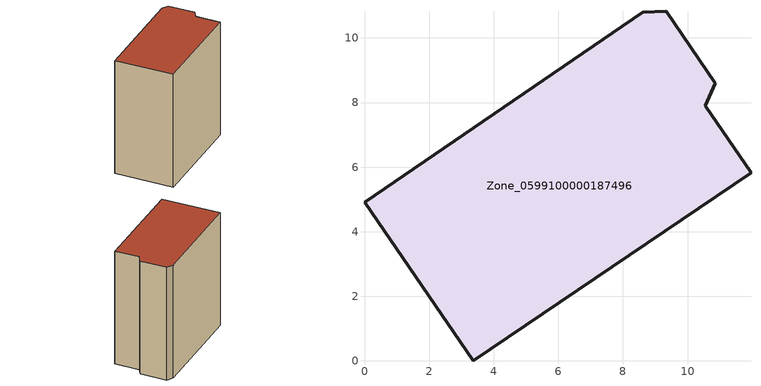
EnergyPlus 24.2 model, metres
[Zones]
Zone_0599100000187496
 floor ground (C_G): 0,4.92 8.62,10.8 9.35,10.83 10.87,8.6 10.54,7.9 11.96,5.82 3.36,0 z0
 wall outside (C_F): 3.36,0 11.96,5.82 10.54,7.9 10.87,8.6 9.35,10.83 8.62,10.8 0,4.92 3.36,0 z0:12.16
 roof outside (C_R): 8.62,10.8 0,4.92 3.36,0 11.96,5.82 10.54,7.9 10.87,8.6 9.35,10.83 z12.16
[BUILDING]
Pand.0599100000187496: North Axis=0; Terrain=City; Loads Convergence Tolerance Value=0.04; Temperature Convergence Tolerance Value=0.4; Solar Distribution=FullExterior; Maximum Number of Warmup Days=25; Minimum Number of Warmup Days=1
[Site:Location]
Rotterdam.The.Hague.AP_ZH_NLD Design_Conditions: Latitude=51.96; Longitude=4.45; Time Zone=1; Elevation=-4.5
[SITE:GROUNDTEMPERATURE:BUILDINGSURFACE]
18, 18, 18, 18, 18, 18, 18, 18, 18, 18, 18, 18
[MATERIAL] Thermal Absorptance=0.9; Solar Absorptance=0.7; Visible Absorptance=0.7
Name | Roughness | Thickness | Conductivity | Density | Specific Heat
G.TI.1946 | MediumSmooth | 0.15 | 1 | 540 | 1210
F.TI.1946 | Rough | 0.3 | 0.857143 | 1920 | 840
R.TI.1946 | MediumRough | 0.2 | 0.1 | 1500 | 1000
[CONSTRUCTION]
C_G: G.TI.1946
C_F: F.TI.1946
C_R: R.TI.1946
[ZONE]
Zone_0599100000187496: Type=1; Multiplier=1; Ceiling Height=Autocalculate; Volume=Autocalculate; Floor Area=autocalculate; Part of Total Floor Area=Yes
[ZONEINFILTRATION:DESIGNFLOWRATE]
Infil_Zone_0599100000187496: Zone or ZoneList or Space or SpaceList=Zone_0599100000187496; Schedule=AlwaysOn; Design Flow Rate Calculation Method=Flow/Area; Flow Rate per Floor Area=0.003; Constant Term Coefficient=1; Temperature Term Coefficient=0; Velocity Term Coefficient=0; Velocity Squared Term Coefficient=0
[HVACTEMPLATE:ZONE:IDEALLOADSAIRSYSTEM]
Zone_0599100000187496: Maximum Heating Supply Air Temperature=50; Minimum Cooling Supply Air Temperature=13; Maximum Heating Supply Air Humidity Ratio=0.0156; Minimum Cooling Supply Air Humidity Ratio=0.0077; Heating Limit=NoLimit; Cooling Limit=NoLimit; Dehumidification Control Type=ConstantSensibleHeatRatio; Cooling Sensible Heat Ratio=0.7; Dehumidification Setpoint=60; Humidification Control Type=None; Humidification Setpoint=30; Outdoor Air Method=None; Outdoor Air Flow Rate per Person=0.00944; Outdoor Air Flow Rate per Zone Floor Area=0; Outdoor Air Flow Rate per Zone=0; Demand Controlled Ventilation Type=None; Outdoor Air Economizer Type=NoEconomizer; Heat Recovery Type=None; Sensible Heat Recovery Effectiveness=0.7; Latent Heat Recovery Effectiveness=0.65
[ZONECONTROL:THERMOSTAT]
ThermostatControl_Zone_0599100000187496: Zone or ZoneList=Zone_0599100000187496; Control Type Schedule=DualSetpointControlType; Control 1=Thermostat_Zone_0599100000187496; Temperature Difference Between Cutout And Setpoint=0
[THERMOSTATSETPOINT:DUALSETPOINT]
Thermostat_Zone_0599100000187496: Heating Setpoint Temperature Schedule=HeatingSetpoint_Zone_0599100000187496; Cooling Setpoint Temperature Schedule=CoolingSetpoint_Zone_0599100000187496
[SCHEDULE:COMPACT]
HeatingSetpoint_Zone_0599100000187496: Through: 12/31, For: AllDays, Until: 24:00, 21
CoolingSetpoint_Zone_0599100000187496: Through: 12/31, For: AllDays, Until: 24:00, 24
DualSetpointControlType: Through: 12/31, For: AllDays, Until: 24:00, 4
AlwaysOn: Through: 12/31, For: AllDays, Until: 24:00, 1
